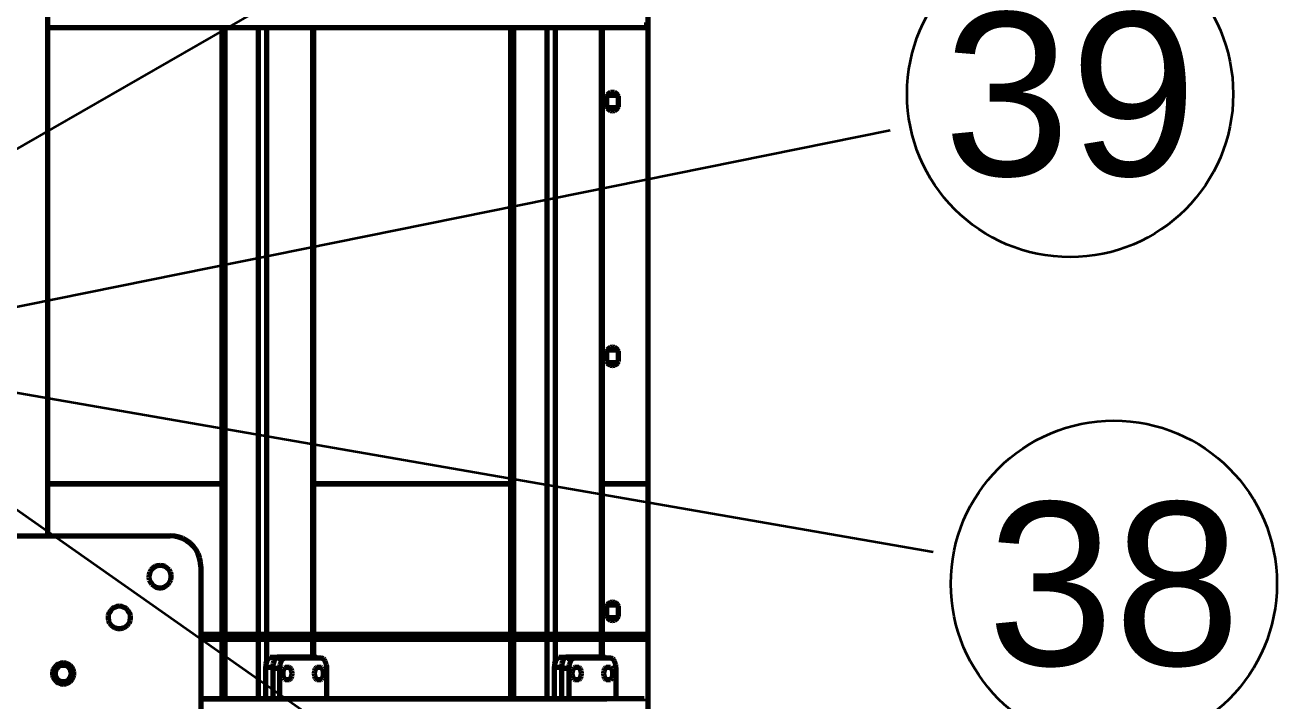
# Model space of a CAD drawing. Header units: millimetres. Extents: x 0 to 594, y 0 to 420.
# Drawn here: x 79.85 to 104.42, y 327.14 to 340.4 of the extents above; entities that cross this region are included whole.
import ezdxf
from ezdxf.enums import TextEntityAlignment as Align

# ---------------------------------------------------------------- set-up
doc = ezdxf.new("R2010")
doc.units = ezdxf.units.MM
doc.styles.add('GOST', font='Arial')

msp = doc.modelspace()

# ---------------------------------------------------------------- linework, layer by layer
at = {"color": 1, "lineweight": 70}
for p, q in [((80.3, 330.38), (80.3, 367.38)), ((92.079, 331.4), (92.079, 356.4)), ((80.3, 340.35), (92.053, 340.35)), ((83.713, 340.35), (83.713, 328.45)), ((83.73, 340.35), (83.73, 328.45)), ((83.771, 340.35), (83.771, 328.45)), ((84.422, 340.35), (84.422, 328.45)), ((84.587, 340.35), (84.587, 328.45)), ((85.493, 340.35), (85.493, 328.45)), ((85.511, 340.35), (85.511, 328.45)), ((89.378, 340.35), (89.378, 328.45)), ((89.395, 340.35), (89.395, 328.45)), ((89.436, 340.35), (89.436, 328.45)), ((90.088, 340.35), (90.088, 328.45)), ((90.252, 340.35), (90.252, 328.45)), ((91.159, 340.35), (91.159, 328.45)), ((91.176, 340.35), (91.176, 328.45)), ((92.053, 340.35), (92.053, 340.45)), ((91.308, 339.058), (91.282, 339.031)), ((91.342, 339.075), (91.308, 339.058)), ((91.379, 339.08), (91.342, 339.075)), ((91.416, 339.075), (91.379, 339.08)), ((91.449, 339.058), (91.416, 339.075)), ((91.476, 339.031), (91.449, 339.058)), ((91.259, 339.004), (91.259, 338.96)), ((91.265, 338.998), (91.259, 338.96)), ((91.259, 338.96), (91.259, 338.84)), ((91.259, 338.84), (91.265, 338.803)), ((91.259, 338.84), (91.259, 338.797)), ((91.282, 339.031), (91.265, 338.998)), ((91.265, 338.803), (91.282, 338.77)), ((91.294, 339.018), (91.27, 339.01)), ((91.319, 339.02), (91.294, 339.018)), ((91.439, 339.02), (91.319, 339.02)), ((91.464, 339.018), (91.439, 339.02)), ((91.488, 339.01), (91.464, 339.018)), ((91.493, 338.998), (91.476, 339.031)), ((91.476, 338.77), (91.493, 338.803)), ((91.499, 338.96), (91.493, 338.998)), ((91.493, 338.803), (91.499, 338.84)), ((91.499, 338.96), (91.499, 339.004)), ((91.499, 338.84), (91.499, 338.96)), ((91.499, 338.797), (91.499, 338.84)), ((91.27, 338.791), (91.294, 338.783)), ((91.282, 338.77), (91.308, 338.743)), ((91.294, 338.783), (91.319, 338.78)), ((91.308, 338.743), (91.342, 338.726)), ((91.319, 338.78), (91.439, 338.78)), ((91.342, 338.726), (91.379, 338.72)), ((91.379, 338.72), (91.416, 338.726)), ((91.416, 338.726), (91.449, 338.743)), ((91.439, 338.78), (91.464, 338.783)), ((91.449, 338.743), (91.476, 338.77)), ((91.464, 338.783), (91.488, 338.791)), ((91.259, 334.004), (91.259, 333.96)), ((91.265, 333.998), (91.259, 333.96)), ((91.259, 333.96), (91.259, 333.84)), ((91.282, 334.031), (91.265, 333.998)), ((91.294, 334.018), (91.27, 334.01)), ((91.308, 334.058), (91.282, 334.031)), ((91.319, 334.02), (91.294, 334.018)), ((91.342, 334.075), (91.308, 334.058)), ((91.439, 334.02), (91.319, 334.02)), ((91.379, 334.08), (91.342, 334.075)), ((91.416, 334.075), (91.379, 334.08)), ((91.449, 334.058), (91.416, 334.075)), ((91.464, 334.018), (91.439, 334.02)), ((91.476, 334.031), (91.449, 334.058)), ((91.488, 334.01), (91.464, 334.018)), ((91.493, 333.998), (91.476, 334.031)), ((91.499, 333.96), (91.493, 333.998)), ((91.499, 333.96), (91.499, 334.004)), ((91.499, 333.84), (91.499, 333.96)), ((91.259, 333.84), (91.265, 333.803)), ((91.259, 333.84), (91.259, 333.797)), ((91.265, 333.803), (91.282, 333.77)), ((91.27, 333.791), (91.294, 333.783)), ((91.282, 333.77), (91.308, 333.743)), ((91.294, 333.783), (91.319, 333.78)), ((91.308, 333.743), (91.342, 333.726)), ((91.319, 333.78), (91.439, 333.78)), ((91.342, 333.726), (91.379, 333.72)), ((91.379, 333.72), (91.416, 333.726)), ((91.416, 333.726), (91.449, 333.743)), ((91.439, 333.78), (91.464, 333.783)), ((91.449, 333.743), (91.476, 333.77)), ((91.464, 333.783), (91.488, 333.791)), ((91.476, 333.77), (91.493, 333.803)), ((91.493, 333.803), (91.499, 333.84)), ((91.499, 333.797), (91.499, 333.84)), ((80.3, 331.4), (83.771, 331.4)), ((83.771, 331.4), (80.3, 331.4)), ((85.511, 331.4), (89.436, 331.4)), ((89.436, 331.4), (85.511, 331.4)), ((91.176, 331.4), (92.079, 331.4)), ((92.079, 331.4), (91.176, 331.4)), ((92.079, 306.4), (92.079, 331.4)), ((75.9, 330.38), (82.7, 330.38)), ((82.785, 330.374), (82.7, 330.38)), ((82.869, 330.356), (82.785, 330.374)), ((82.949, 330.326), (82.869, 330.356)), ((83.024, 330.285), (82.949, 330.326)), ((83.093, 330.234), (83.024, 330.285)), ((83.153, 330.173), (83.093, 330.234)), ((83.205, 330.105), (83.153, 330.173)), ((83.246, 330.03), (83.205, 330.105)), ((83.276, 329.95), (83.246, 330.03)), ((83.294, 329.866), (83.276, 329.95)), ((82.324, 329.712), (82.298, 329.668)), ((82.359, 329.749), (82.324, 329.712)), ((82.401, 329.777), (82.359, 329.749)), ((82.449, 329.795), (82.401, 329.777)), ((82.5, 329.8), (82.449, 329.795)), ((82.551, 329.795), (82.5, 329.8)), ((82.599, 329.777), (82.551, 329.795)), ((82.641, 329.749), (82.599, 329.777)), ((82.676, 329.712), (82.641, 329.749)), ((82.702, 329.668), (82.676, 329.712)), ((83.3, 329.78), (83.294, 329.866)), ((83.3, 329.78), (83.3, 322.98)), ((82.283, 329.619), (82.28, 329.568)), ((82.28, 329.568), (82.289, 329.517)), ((82.298, 329.668), (82.283, 329.619)), ((82.289, 329.517), (82.309, 329.47)), ((82.309, 329.47), (82.34, 329.43)), ((82.66, 329.43), (82.691, 329.47)), ((82.691, 329.47), (82.711, 329.517)), ((82.717, 329.619), (82.702, 329.668)), ((82.711, 329.517), (82.72, 329.568)), ((82.72, 329.568), (82.717, 329.619)), ((82.34, 329.43), (82.379, 329.397)), ((82.379, 329.397), (82.425, 329.374)), ((82.425, 329.374), (82.474, 329.362)), ((82.474, 329.362), (82.526, 329.362)), ((82.526, 329.362), (82.575, 329.374)), ((82.575, 329.374), (82.621, 329.397)), ((82.621, 329.397), (82.66, 329.43)), ((81.601, 328.977), (81.559, 328.949)), ((81.649, 328.995), (81.601, 328.977)), ((81.7, 329), (81.649, 328.995)), ((81.751, 328.995), (81.7, 329)), ((81.799, 328.977), (81.751, 328.995)), ((81.841, 328.949), (81.799, 328.977)), ((91.259, 329.004), (91.259, 328.96)), ((91.265, 328.998), (91.259, 328.96)), ((91.282, 329.031), (91.265, 328.998)), ((91.294, 329.018), (91.27, 329.01)), ((91.308, 329.058), (91.282, 329.031)), ((91.319, 329.02), (91.294, 329.018)), ((91.342, 329.075), (91.308, 329.058)), ((91.439, 329.02), (91.319, 329.02)), ((91.379, 329.08), (91.342, 329.075)), ((91.416, 329.075), (91.379, 329.08)), ((91.449, 329.058), (91.416, 329.075)), ((91.464, 329.018), (91.439, 329.02)), ((91.476, 329.031), (91.449, 329.058)), ((91.488, 329.01), (91.464, 329.018)), ((91.493, 328.998), (91.476, 329.031)), ((91.499, 328.96), (91.493, 328.998)), ((91.499, 328.96), (91.499, 329.004)), ((81.483, 328.819), (81.48, 328.768)), ((81.48, 328.768), (81.489, 328.717)), ((81.498, 328.868), (81.483, 328.819)), ((81.524, 328.912), (81.498, 328.868)), ((81.559, 328.949), (81.524, 328.912)), ((81.876, 328.912), (81.841, 328.949)), ((81.902, 328.868), (81.876, 328.912)), ((81.917, 328.819), (81.902, 328.868)), ((81.911, 328.717), (81.92, 328.768)), ((81.92, 328.768), (81.917, 328.819)), ((91.259, 328.96), (91.259, 328.84)), ((91.259, 328.84), (91.265, 328.803)), ((91.259, 328.84), (91.259, 328.797)), ((91.265, 328.803), (91.282, 328.77)), ((91.27, 328.791), (91.294, 328.783)), ((91.282, 328.77), (91.308, 328.743)), ((91.294, 328.783), (91.319, 328.78)), ((91.308, 328.743), (91.342, 328.726)), ((91.319, 328.78), (91.439, 328.78)), ((91.342, 328.726), (91.379, 328.72)), ((91.379, 328.72), (91.416, 328.726)), ((91.416, 328.726), (91.449, 328.743)), ((91.439, 328.78), (91.464, 328.783)), ((91.449, 328.743), (91.476, 328.77)), ((91.464, 328.783), (91.488, 328.791)), ((91.476, 328.77), (91.493, 328.803)), ((91.493, 328.803), (91.499, 328.84)), ((91.499, 328.84), (91.499, 328.96)), ((91.499, 328.797), (91.499, 328.84)), ((81.489, 328.717), (81.509, 328.67)), ((81.509, 328.67), (81.54, 328.63)), ((81.54, 328.63), (81.579, 328.597)), ((81.579, 328.597), (81.625, 328.574)), ((81.625, 328.574), (81.674, 328.562)), ((81.674, 328.562), (81.726, 328.562)), ((81.726, 328.562), (81.775, 328.574)), ((81.775, 328.574), (81.821, 328.597)), ((81.821, 328.597), (81.86, 328.63)), ((81.86, 328.63), (81.891, 328.67)), ((81.891, 328.67), (81.911, 328.717)), ((83.3, 328.45), (92.053, 328.45)), ((83.3, 328.35), (92.053, 328.35)), ((83.713, 328.35), (83.713, 327.18)), ((83.73, 328.35), (83.73, 327.18)), ((83.771, 328.35), (83.771, 327.18)), ((84.422, 328.35), (84.422, 327.18)), ((84.587, 328.35), (84.587, 327.888)), ((85.493, 328.35), (85.493, 328)), ((85.511, 328.35), (85.511, 328)), ((89.378, 328.35), (89.378, 327.18)), ((89.395, 328.35), (89.395, 327.18)), ((89.436, 328.35), (89.436, 327.18)), ((90.088, 328.35), (90.088, 327.18)), ((90.252, 328.35), (90.252, 327.888)), ((91.159, 328.35), (91.159, 328)), ((91.176, 328.35), (91.176, 328)), ((92.053, 328.35), (92.053, 328.45)), ((84.622, 327.967), (84.64, 327.985)), ((84.64, 327.985), (84.66, 327.997)), ((84.66, 327.997), (84.68, 328)), ((84.68, 328), (84.817, 328)), ((84.777, 327.985), (84.76, 327.967)), ((84.797, 327.997), (84.777, 327.985)), ((84.817, 328), (84.797, 327.997)), ((85.538, 328), (84.817, 328)), ((85.561, 327.995), (85.538, 328)), ((85.583, 327.98), (85.561, 327.995)), ((90.288, 327.967), (90.306, 327.985)), ((90.306, 327.985), (90.325, 327.997)), ((90.325, 327.997), (90.345, 328)), ((90.345, 328), (90.482, 328)), ((90.443, 327.985), (90.425, 327.967)), ((90.462, 327.997), (90.443, 327.985)), ((90.482, 328), (90.462, 327.997)), ((91.203, 328), (90.482, 328)), ((91.226, 327.995), (91.203, 328)), ((91.248, 327.98), (91.226, 327.995)), ((80.404, 327.755), (80.392, 327.706)), ((80.401, 327.705), (80.413, 327.751)), ((80.427, 327.8), (80.404, 327.755)), ((80.413, 327.751), (80.435, 327.794)), ((80.461, 327.838), (80.427, 327.8)), ((80.435, 327.794), (80.467, 327.83)), ((80.469, 327.773), (80.449, 327.734)), ((80.502, 327.866), (80.461, 327.838)), ((80.467, 327.83), (80.507, 327.858)), ((80.499, 327.805), (80.469, 327.773)), ((80.536, 327.827), (80.499, 327.805)), ((80.55, 327.884), (80.502, 327.866)), ((80.507, 327.858), (80.552, 327.875)), ((80.578, 327.839), (80.536, 327.827)), ((80.6, 327.89), (80.55, 327.884)), ((80.552, 327.875), (80.6, 327.88)), ((80.622, 327.839), (80.578, 327.839)), ((80.65, 327.884), (80.6, 327.89)), ((80.6, 327.88), (80.648, 327.875)), ((80.664, 327.827), (80.622, 327.839)), ((80.648, 327.875), (80.693, 327.858)), ((80.698, 327.866), (80.65, 327.884)), ((80.701, 327.805), (80.664, 327.827)), ((80.693, 327.858), (80.733, 327.83)), ((80.739, 327.838), (80.698, 327.866)), ((80.731, 327.773), (80.701, 327.805)), ((80.751, 327.734), (80.731, 327.773)), ((80.733, 327.83), (80.765, 327.794)), ((80.773, 327.8), (80.739, 327.838)), ((80.765, 327.794), (80.787, 327.751)), ((80.796, 327.755), (80.773, 327.8)), ((80.787, 327.751), (80.799, 327.705)), ((80.808, 327.706), (80.796, 327.755)), ((84.577, 327.8), (84.579, 327.839)), ((84.577, 327.18), (84.577, 327.8)), ((84.714, 327.8), (84.577, 327.8)), ((84.579, 327.839), (84.584, 327.877)), ((84.584, 327.877), (84.594, 327.912)), ((84.594, 327.912), (84.607, 327.942)), ((84.607, 327.942), (84.622, 327.967)), ((84.716, 327.839), (84.714, 327.8)), ((84.714, 327.8), (84.714, 327.18)), ((84.845, 327.78), (84.714, 327.78)), ((84.722, 327.877), (84.716, 327.839)), ((84.731, 327.912), (84.722, 327.877)), ((84.744, 327.942), (84.731, 327.912)), ((84.76, 327.967), (84.744, 327.942)), ((84.811, 327.98), (84.948, 327.98)), ((84.847, 327.819), (84.845, 327.78)), ((84.845, 327.78), (84.845, 327.18)), ((84.853, 327.857), (84.847, 327.819)), ((84.862, 327.892), (84.853, 327.857)), ((84.875, 327.922), (84.862, 327.892)), ((84.891, 327.947), (84.875, 327.922)), ((84.909, 327.965), (84.891, 327.947)), ((84.928, 327.977), (84.909, 327.965)), ((84.925, 327.765), (84.911, 327.726)), ((84.934, 327.78), (84.925, 327.765)), ((84.948, 327.98), (84.928, 327.977)), ((84.945, 327.791), (84.934, 327.78)), ((84.957, 327.798), (84.945, 327.791)), ((85.669, 327.98), (84.948, 327.98)), ((84.969, 327.8), (84.957, 327.798)), ((85.03, 327.8), (84.969, 327.8)), ((85.042, 327.798), (85.03, 327.8)), ((85.054, 327.791), (85.042, 327.798)), ((85.065, 327.78), (85.054, 327.791)), ((85.074, 327.765), (85.065, 327.78)), ((85.087, 327.726), (85.074, 327.765)), ((85.543, 327.765), (85.53, 327.726)), ((85.552, 327.78), (85.543, 327.765)), ((85.563, 327.791), (85.552, 327.78)), ((85.575, 327.798), (85.563, 327.791)), ((85.587, 327.8), (85.575, 327.798)), ((85.648, 327.8), (85.587, 327.8)), ((85.66, 327.798), (85.648, 327.8)), ((85.672, 327.791), (85.66, 327.798)), ((85.689, 327.977), (85.669, 327.98)), ((85.683, 327.78), (85.672, 327.791)), ((85.692, 327.765), (85.683, 327.78)), ((85.708, 327.965), (85.689, 327.977)), ((85.706, 327.726), (85.692, 327.765)), ((85.726, 327.947), (85.708, 327.965)), ((85.742, 327.922), (85.726, 327.947)), ((85.755, 327.892), (85.742, 327.922)), ((85.764, 327.857), (85.755, 327.892)), ((85.77, 327.819), (85.764, 327.857)), ((85.772, 327.78), (85.77, 327.819)), ((85.772, 327.18), (85.772, 327.78)), ((90.242, 327.8), (90.244, 327.839)), ((90.242, 327.18), (90.242, 327.8)), ((90.379, 327.8), (90.242, 327.8)), ((90.244, 327.839), (90.25, 327.877)), ((90.25, 327.877), (90.259, 327.912)), ((90.259, 327.912), (90.272, 327.942)), ((90.272, 327.942), (90.288, 327.967)), ((90.381, 327.839), (90.379, 327.8)), ((90.379, 327.8), (90.379, 327.18)), ((90.387, 327.877), (90.381, 327.839)), ((90.522, 327.78), (90.384, 327.78)), ((90.397, 327.912), (90.387, 327.877)), ((90.409, 327.942), (90.397, 327.912)), ((90.425, 327.967), (90.409, 327.942)), ((90.487, 327.98), (90.625, 327.98)), ((90.523, 327.819), (90.522, 327.78)), ((90.522, 327.78), (90.522, 327.18)), ((90.529, 327.857), (90.523, 327.819)), ((90.539, 327.892), (90.529, 327.857)), ((90.552, 327.922), (90.539, 327.892)), ((90.567, 327.947), (90.552, 327.922)), ((90.585, 327.965), (90.567, 327.947)), ((90.604, 327.977), (90.585, 327.965)), ((90.601, 327.765), (90.588, 327.726)), ((90.611, 327.78), (90.601, 327.765)), ((90.625, 327.98), (90.604, 327.977)), ((90.621, 327.791), (90.611, 327.78)), ((90.633, 327.798), (90.621, 327.791)), ((91.346, 327.98), (90.625, 327.98)), ((90.645, 327.8), (90.633, 327.798)), ((90.707, 327.8), (90.645, 327.8)), ((90.707, 327.8), (90.645, 327.8)), ((90.719, 327.798), (90.707, 327.8)), ((90.731, 327.791), (90.719, 327.798)), ((90.741, 327.78), (90.731, 327.791)), ((90.751, 327.765), (90.741, 327.78)), ((90.764, 327.726), (90.751, 327.765)), ((91.219, 327.765), (91.206, 327.726)), ((91.229, 327.78), (91.219, 327.765)), ((91.24, 327.791), (91.229, 327.78)), ((91.251, 327.798), (91.24, 327.791)), ((91.263, 327.8), (91.251, 327.798)), ((91.325, 327.8), (91.263, 327.8)), ((91.337, 327.798), (91.325, 327.8)), ((91.349, 327.791), (91.337, 327.798)), ((91.366, 327.977), (91.346, 327.98)), ((91.359, 327.78), (91.349, 327.791)), ((91.369, 327.765), (91.359, 327.78)), ((91.385, 327.965), (91.366, 327.977)), ((91.382, 327.726), (91.369, 327.765)), ((91.403, 327.947), (91.385, 327.965)), ((91.418, 327.922), (91.403, 327.947)), ((91.431, 327.892), (91.418, 327.922)), ((91.441, 327.857), (91.431, 327.892)), ((91.447, 327.819), (91.441, 327.857)), ((91.449, 327.78), (91.447, 327.819)), ((91.449, 327.18), (91.449, 327.78)), ((80.392, 327.706), (80.392, 327.655)), ((80.392, 327.655), (80.404, 327.606)), ((80.401, 327.656), (80.401, 327.705)), ((80.413, 327.61), (80.401, 327.656)), ((80.404, 327.606), (80.427, 327.561)), ((80.435, 327.567), (80.413, 327.61)), ((80.427, 327.561), (80.461, 327.523)), ((80.467, 327.531), (80.435, 327.567)), ((80.449, 327.734), (80.44, 327.691)), ((80.44, 327.691), (80.443, 327.648)), ((80.443, 327.648), (80.458, 327.607)), ((80.458, 327.607), (80.483, 327.571)), ((80.461, 327.523), (80.502, 327.495)), ((80.507, 327.503), (80.467, 327.531)), ((80.483, 327.571), (80.517, 327.544)), ((80.502, 327.495), (80.55, 327.477)), ((80.552, 327.486), (80.507, 327.503)), ((80.517, 327.544), (80.557, 327.526)), ((80.557, 327.526), (80.6, 327.52)), ((80.6, 327.52), (80.643, 327.526)), ((80.643, 327.526), (80.683, 327.544)), ((80.693, 327.503), (80.648, 327.486)), ((80.65, 327.477), (80.698, 327.495)), ((80.683, 327.544), (80.717, 327.571)), ((80.733, 327.531), (80.693, 327.503)), ((80.698, 327.495), (80.739, 327.523)), ((80.717, 327.571), (80.742, 327.607)), ((80.765, 327.567), (80.733, 327.531)), ((80.739, 327.523), (80.773, 327.561)), ((80.742, 327.607), (80.757, 327.648)), ((80.76, 327.691), (80.751, 327.734)), ((80.757, 327.648), (80.76, 327.691)), ((80.787, 327.61), (80.765, 327.567)), ((80.773, 327.561), (80.796, 327.606)), ((80.799, 327.656), (80.787, 327.61)), ((80.796, 327.606), (80.808, 327.655)), ((80.799, 327.705), (80.799, 327.656)), ((80.808, 327.655), (80.808, 327.706)), ((84.911, 327.726), (84.907, 327.68)), ((84.907, 327.68), (84.911, 327.635)), ((84.911, 327.635), (84.925, 327.596)), ((84.925, 327.596), (84.934, 327.581)), ((84.934, 327.581), (84.945, 327.57)), ((84.945, 327.57), (84.957, 327.563)), ((84.957, 327.563), (84.969, 327.56)), ((84.969, 327.56), (85.03, 327.56)), ((85.03, 327.56), (85.042, 327.563)), ((85.042, 327.563), (85.054, 327.57)), ((85.054, 327.57), (85.065, 327.581)), ((85.065, 327.581), (85.074, 327.596)), ((85.074, 327.596), (85.087, 327.635)), ((85.092, 327.68), (85.087, 327.726)), ((85.087, 327.635), (85.092, 327.68)), ((85.53, 327.726), (85.525, 327.68)), ((85.525, 327.68), (85.53, 327.635)), ((85.53, 327.635), (85.543, 327.596)), ((85.543, 327.596), (85.552, 327.581)), ((85.552, 327.581), (85.563, 327.57)), ((85.563, 327.57), (85.575, 327.563)), ((85.575, 327.563), (85.587, 327.56)), ((85.587, 327.56), (85.648, 327.56)), ((85.648, 327.56), (85.66, 327.563)), ((85.66, 327.563), (85.672, 327.57)), ((85.672, 327.57), (85.683, 327.581)), ((85.683, 327.581), (85.692, 327.596)), ((85.692, 327.596), (85.706, 327.635)), ((85.71, 327.68), (85.706, 327.726)), ((85.706, 327.635), (85.71, 327.68)), ((90.588, 327.726), (90.583, 327.68)), ((90.583, 327.68), (90.588, 327.635)), ((90.588, 327.635), (90.601, 327.596)), ((90.601, 327.596), (90.611, 327.581)), ((90.611, 327.581), (90.621, 327.57)), ((90.621, 327.57), (90.633, 327.563)), ((90.633, 327.563), (90.645, 327.56)), ((90.645, 327.56), (90.707, 327.56)), ((90.707, 327.56), (90.719, 327.563)), ((90.719, 327.563), (90.731, 327.57)), ((90.731, 327.57), (90.741, 327.581)), ((90.741, 327.581), (90.751, 327.596)), ((90.751, 327.596), (90.764, 327.635)), ((90.769, 327.68), (90.764, 327.726)), ((90.764, 327.635), (90.769, 327.68)), ((91.206, 327.726), (91.201, 327.68)), ((91.201, 327.68), (91.206, 327.635)), ((91.206, 327.635), (91.219, 327.596)), ((91.219, 327.596), (91.229, 327.581)), ((91.229, 327.581), (91.24, 327.57)), ((91.24, 327.57), (91.251, 327.563)), ((91.251, 327.563), (91.263, 327.56)), ((91.263, 327.56), (91.325, 327.56)), ((91.325, 327.56), (91.337, 327.563)), ((91.337, 327.563), (91.349, 327.57)), ((91.349, 327.57), (91.359, 327.581)), ((91.359, 327.581), (91.369, 327.596)), ((91.369, 327.596), (91.382, 327.635)), ((91.387, 327.68), (91.382, 327.726)), ((91.382, 327.635), (91.387, 327.68)), ((80.55, 327.477), (80.6, 327.47)), ((80.6, 327.48), (80.552, 327.486)), ((80.648, 327.486), (80.6, 327.48)), ((80.6, 327.47), (80.65, 327.477)), ((83.3, 327.18), (91.265, 327.18)), ((92.003, 327.18), (83.3, 327.18)), ((92.003, 327.18), (92.003, 327.179)), ((92.003, 327.179), (92.003, 327.176)), ((92.003, 327.176), (92.003, 327.172)), ((92.003, 327.172), (92.003, 327.165)), ((92.003, 327.165), (92.003, 327.156)), ((92.003, 327.156), (92.003, 327.146)), ((92.003, 327.146), (92.003, 327.134))]:
    msp.add_line(p, q, dxfattribs=at)
at = {"color": 7, "lineweight": 35}
for p, q in [((98.984, 349.071), (78.7, 337.404)), ((96.83, 338.334), (73.893, 333.7)), ((97.671, 330.057), (74.616, 334.06)), ((94.974, 320.165), (75.816, 333.6))]:
    msp.add_line(p, q, dxfattribs=at)
for centre in [(100.359, 339.047), (101.218, 329.441)]:
    msp.add_circle(centre, 3.2, dxfattribs=at)

# ---------------------------------------------------------------- texts
at = {"color": 7, "style": 'GOST'}
for s, p in [('39', (100.359, 339.047)), ('38', (101.218, 329.441))]:
    msp.add_text(s, height=3.2, dxfattribs=at).set_placement(p, align=Align.MIDDLE)

doc.saveas('drawing.dxf')
